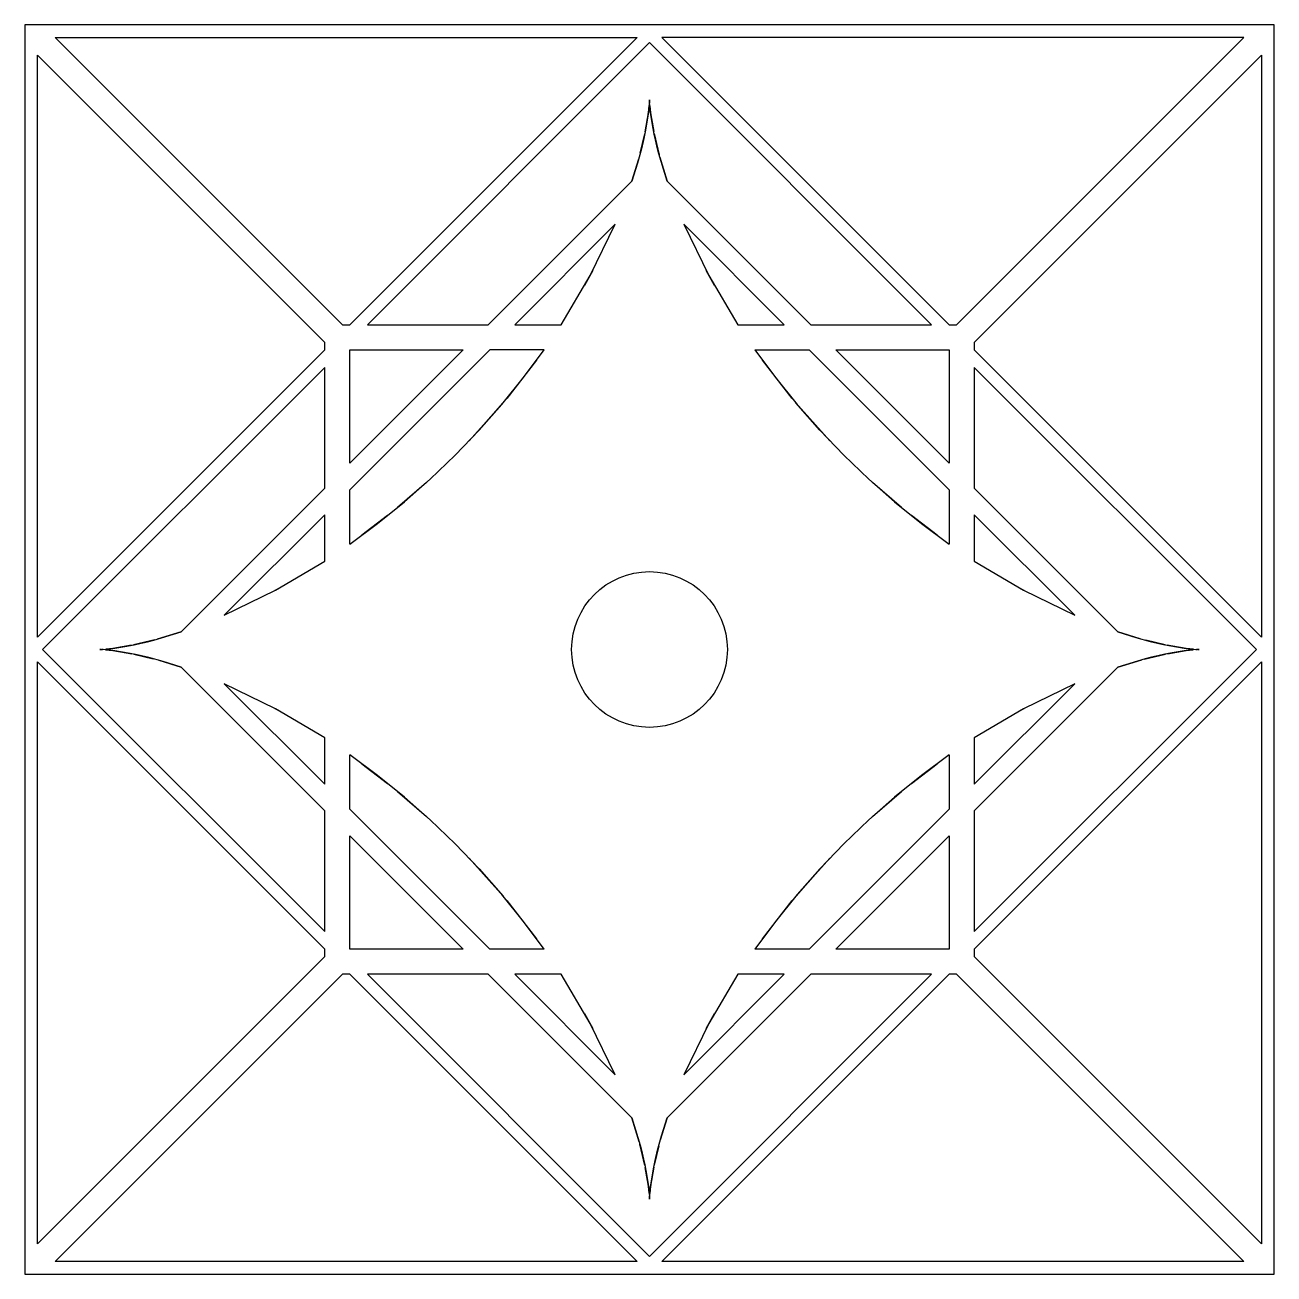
# Model space of a CAD drawing. Extents: x -120 to 120, y -120 to 120.
import ezdxf

# ---------------------------------------------------------------- set-up
doc = ezdxf.new("R2010")
doc.units = 0
doc.layers.get('0').update_dxf_attribs({"linetype": 'continuous'})

# ---------------------------------------------------------------- blocks, each defined once
blk = doc.blocks.new('FACEFEAT')
at = {"color": 0}
for p, q in [((-120, 120), (-120, -120)), ((120, 120), (-120, 120)), ((120, -120), (120, 120)), ((-114.21, 117.6), (-59.01, 62.4)), ((-114.21, 117.6), (-2.4, 117.6)), ((-2.4, 117.6), (-57.6, 62.4)), ((0, 116.61), (-54.21, 62.4)), ((54.21, 62.4), (0, 116.61)), ((114.21, 117.6), (2.4, 117.6)), ((57.6, 62.4), (2.4, 117.6)), ((59.01, 62.4), (114.21, 117.6)), ((-117.6, 2.4), (-117.6, 114.21)), ((-62.4, 59.01), (-117.6, 114.21)), ((117.6, 114.21), (62.4, 59.01)), ((117.6, 114.21), (117.6, 2.4)), ((-0.05, 104.53), (-0.23, 102.94)), ((-0.21, 103.15), (-0.05, 104.56)), ((-0.05, 104.53), (-0.21, 103.15)), ((-0.01, 105.31), (-0.05, 104.53)), ((0, 105.49), (-0.01, 105.31)), ((0, 105.6), (0, 105.59)), ((0, 105.59), (0, 105.6)), ((0, 105.6), (0, 105.6)), ((0, 105.6), (0, 105.6)), ((0, 105.6), (0, 105.6)), ((0, 105.6), (0, 105.6)), ((0, 105.6), (0, 105.6)), ((0, 105.59), (0, 105.6)), ((0, 105.6), (0, 105.6)), ((0, 105.6), (0, 105.6)), ((0, 105.6), (0, 105.6)), ((0, 105.6), (0, 105.6)), ((0, 105.6), (0, 105.6)), ((0, 105.6), (0, 105.6)), ((0, 105.59), (0, 105.56)), ((0.01, 105.44), (0, 105.59)), ((0, 105.56), (0, 105.49)), ((0.02, 105.1), (0.01, 105.44)), ((0.02, 105.16), (0.03, 105)), ((0.06, 104.48), (0.02, 105.1)), ((0.15, 103.56), (0.06, 104.48)), ((0.06, 104.48), (0.21, 103.15)), ((0.32, 102.34), (0.15, 103.56)), ((0.15, 103.56), (0.21, 103.15)), ((-0.83, 99.44), (-0.21, 103.15)), ((-0.76, 99.77), (-0.21, 103.15)), ((-0.23, 102.94), (-0.76, 99.77)), ((-0.23, 102.94), (-0.21, 103.15)), ((0.21, 103.15), (0.81, 99.55)), ((0.56, 100.81), (0.21, 103.15)), ((0.32, 102.34), (0.21, 103.15)), ((0.56, 100.81), (0.32, 102.34)), ((0.92, 98.99), (0.56, 100.81)), ((-1.79, 95.38), (-0.9, 99.11)), ((-1.56, 96.21), (-0.92, 99.02)), ((-0.76, 99.77), (-1.09, 98.2)), ((0.89, 99.16), (1.88, 95.02)), ((1.29, 97.34), (0.91, 99.06)), ((1.14, 97.96), (0.91, 99.01)), ((1.14, 97.96), (0.92, 98.99)), ((-1.56, 96.21), (-2.31, 93.46)), ((-1.09, 98.2), (-1.56, 96.21)), ((1.29, 97.34), (1.14, 97.96)), ((1.5, 96.44), (1.29, 97.34)), ((1.29, 97.34), (1.85, 95.11)), ((1.82, 95.23), (1.5, 96.44)), ((1.5, 96.44), (1.83, 95.19)), ((-3.4, 90), (-2.08, 94.31)), ((2.23, 93.74), (1.82, 95.23)), ((1.99, 94.62), (3.4, 90)), ((3.4, 90), (2.23, 93.74)), ((-2.31, 93.46), (-3.4, 90)), ((-30.99, 62.4), (-3.4, 90)), ((3.4, 90), (30.99, 62.4)), ((-25.9, 62.4), (-6.57, 81.73)), ((-11.37, 71.86), (-6.57, 81.73)), ((6.57, 81.73), (11.37, 71.86)), ((6.57, 81.73), (25.9, 62.4)), ((-10.9, 72.82), (-12.5, 69.97)), ((12.5, 69.97), (10.9, 72.82)), ((-16.99, 62.4), (-11.37, 71.86)), ((11.37, 71.86), (16.99, 62.4)), ((-59.01, 62.4), (-57.6, 62.4)), ((-54.21, 62.4), (-30.99, 62.4)), ((-25.9, 62.4), (-16.99, 62.4)), ((16.99, 62.4), (25.9, 62.4)), ((30.99, 62.4), (54.21, 62.4)), ((57.6, 62.4), (59.01, 62.4)), ((-62.4, 57.6), (-62.4, 59.01)), ((62.4, 59.01), (62.4, 57.6)), ((-62.4, 57.6), (-117.6, 2.4)), ((-57.6, 35.79), (-57.6, 57.6)), ((-57.6, 35.79), (-35.79, 57.6)), ((-57.6, 57.6), (-35.79, 57.6)), ((-57.6, 30.7), (-30.7, 57.6)), ((-20.24, 57.6), (-30.7, 57.6)), ((-21.73, 55.58), (-27.44, 48.23)), ((-24.18, 52.27), (-20.24, 57.6)), ((20.24, 57.6), (24.18, 52.27)), ((20.24, 57.6), (30.7, 57.6)), ((27.44, 48.23), (21.73, 55.58)), ((30.7, 57.6), (57.6, 30.7)), ((35.79, 57.6), (57.6, 35.79)), ((35.79, 57.6), (57.6, 57.6)), ((57.6, 57.6), (57.6, 35.79)), ((117.6, 2.4), (62.4, 57.6)), ((-62.4, 54.21), (-116.61, 0)), ((-62.4, 30.99), (-62.4, 54.21)), ((62.4, 54.21), (62.4, 30.99)), ((116.61, 0), (62.4, 54.21)), ((-28.35, 47.1), (-24.18, 52.27)), ((24.18, 52.27), (28.35, 47.1)), ((-28.06, 47.47), (-34.68, 40.1)), ((-32.75, 42.12), (-28.11, 47.4)), ((-32.75, 42.12), (-28.35, 47.1)), ((34.68, 40.1), (28.06, 47.47)), ((32.75, 42.12), (28.11, 47.4)), ((28.35, 47.1), (32.75, 42.12)), ((-37.34, 37.34), (-32.75, 42.12)), ((32.75, 42.12), (37.34, 37.34)), ((-42.12, 32.75), (-37.34, 37.34)), ((-37.27, 37.4), (-37.44, 37.23)), ((37.44, 37.23), (37.27, 37.4)), ((37.34, 37.34), (42.12, 32.75)), ((-42.85, 32.1), (-48.45, 27.27)), ((-47.1, 28.35), (-42.12, 32.75)), ((-42.02, 32.84), (-42.18, 32.69)), ((42.18, 32.69), (42.02, 32.84)), ((42.12, 32.75), (47.1, 28.35)), ((48.45, 27.27), (42.85, 32.1)), ((-90, 3.4), (-62.4, 30.99)), ((-57.6, 20.24), (-57.6, 30.7)), ((57.6, 30.7), (57.6, 20.24)), ((62.4, 30.99), (90, 3.4)), ((-52.27, 24.18), (-47.1, 28.35)), ((47.1, 28.35), (52.27, 24.18)), ((-81.73, 6.57), (-62.4, 25.9)), ((-62.4, 16.99), (-62.4, 25.9)), ((-57.6, 20.24), (-52.27, 24.18)), ((-50.32, 25.76), (-55.26, 21.97)), ((55.26, 21.97), (50.32, 25.76)), ((52.27, 24.18), (57.6, 20.24)), ((62.4, 25.9), (62.4, 16.99)), ((62.4, 25.9), (81.73, 6.57)), ((-71.86, 11.37), (-62.4, 16.99)), ((62.4, 16.99), (71.86, 11.37)), ((-81.73, 6.57), (-71.86, 11.37)), ((-71.17, 11.78), (-72.34, 11.14)), ((72.34, 11.14), (71.17, 11.78)), ((71.86, 11.37), (81.73, 6.57)), ((-90, 3.4), (-94.62, 1.99)), ((-93.74, 2.23), (-90, 3.4)), ((90, 3.4), (93.46, 2.31)), ((94.31, 2.08), (90, 3.4)), ((-116.61, 0), (-62.4, -54.21)), ((-105.6, 0), (-105.59, 0)), ((-105.6, 0), (-105.6, 0)), ((-105.6, 0), (-105.6, 0)), ((-105.6, 0), (-105.6, 0)), ((-105.6, 0), (-105.6, 0)), ((-105.6, 0), (-105.6, 0)), ((-105.59, 0), (-105.6, 0)), ((-105.6, 0), (-105.6, 0)), ((-105.6, 0), (-105.6, 0)), ((-105.6, 0), (-105.6, 0)), ((-105.6, 0), (-105.6, 0)), ((-105.6, 0), (-105.6, 0)), ((-105.59, 0), (-105.44, 0.01)), ((-105.44, 0.01), (-105.1, 0.02)), ((-105, 0.03), (-105.16, 0.02)), ((-105.1, 0.02), (-104.48, 0.06)), ((-103.15, 0.21), (-104.48, 0.06)), ((-104.48, 0.06), (-103.56, 0.15)), ((-103.56, 0.15), (-102.34, 0.32)), ((-103.56, 0.15), (-103.15, 0.21)), ((-99.55, 0.81), (-103.15, 0.21)), ((-100.81, 0.56), (-103.15, 0.21)), ((-102.34, 0.32), (-103.15, 0.21)), ((-102.34, 0.32), (-100.81, 0.56)), ((-100.81, 0.56), (-98.99, 0.92)), ((-95.02, 1.88), (-99.16, 0.89)), ((-97.34, 1.29), (-99.06, 0.91)), ((-97.96, 1.14), (-99.01, 0.91)), ((-98.99, 0.92), (-97.96, 1.14)), ((-97.96, 1.14), (-97.34, 1.29)), ((-97.34, 1.29), (-95.11, 1.85)), ((-97.34, 1.29), (-96.44, 1.5)), ((-96.44, 1.5), (-95.19, 1.83)), ((-96.44, 1.5), (-95.23, 1.82)), ((-95.23, 1.82), (-93.74, 2.23)), ((62.4, -54.21), (116.61, 0)), ((93.46, 2.31), (96.21, 1.56)), ((99.11, 0.9), (95.38, 1.79)), ((96.21, 1.56), (98.2, 1.09)), ((96.21, 1.56), (99.02, 0.92)), ((98.2, 1.09), (99.77, 0.76)), ((103.15, 0.21), (99.44, 0.83)), ((99.77, 0.76), (102.94, 0.23)), ((99.77, 0.76), (103.15, 0.21)), ((102.94, 0.23), (104.53, 0.05)), ((102.94, 0.23), (103.15, 0.21)), ((104.56, 0.05), (103.15, 0.21)), ((104.53, 0.05), (103.15, 0.21)), ((104.53, 0.05), (105.31, 0.01)), ((105.31, 0.01), (105.49, 0)), ((105.49, 0), (105.56, 0)), ((105.56, 0), (105.59, 0)), ((105.59, 0), (105.6, 0)), ((105.6, 0), (105.59, 0)), ((105.6, 0), (105.6, 0)), ((105.6, 0), (105.6, 0)), ((105.6, 0), (105.6, 0)), ((105.6, 0), (105.6, 0)), ((105.6, 0), (105.6, 0)), ((105.6, 0), (105.6, 0)), ((105.6, 0), (105.6, 0)), ((-105.59, 0), (-105.6, 0)), ((-105.6, 0), (-105.6, 0)), ((-105.56, 0), (-105.59, 0)), ((-105.49, 0), (-105.56, 0)), ((-105.31, -0.01), (-105.49, 0)), ((-104.53, -0.05), (-105.31, -0.01)), ((-104.56, -0.05), (-103.15, -0.21)), ((-102.94, -0.23), (-104.53, -0.05)), ((-104.53, -0.05), (-103.15, -0.21)), ((-103.15, -0.21), (-99.44, -0.83)), ((-102.94, -0.23), (-103.15, -0.21)), ((-99.77, -0.76), (-103.15, -0.21)), ((-99.77, -0.76), (-102.94, -0.23)), ((-98.2, -1.09), (-99.77, -0.76)), ((-99.11, -0.9), (-95.38, -1.79)), ((-96.21, -1.56), (-99.02, -0.92)), ((-96.21, -1.56), (-98.2, -1.09)), ((-93.46, -2.31), (-96.21, -1.56)), ((-94.31, -2.08), (-90, -3.4)), ((-90, -3.4), (-93.46, -2.31)), ((90, -3.4), (94.62, -1.99)), ((93.74, -2.23), (90, -3.4)), ((95.23, -1.82), (93.74, -2.23)), ((95.02, -1.88), (99.16, -0.89)), ((97.34, -1.29), (95.11, -1.85)), ((96.44, -1.5), (95.19, -1.83)), ((96.44, -1.5), (95.23, -1.82)), ((97.34, -1.29), (96.44, -1.5)), ((97.34, -1.29), (99.06, -0.91)), ((97.96, -1.14), (97.34, -1.29)), ((97.96, -1.14), (99.01, -0.91)), ((98.99, -0.92), (97.96, -1.14)), ((100.81, -0.56), (98.99, -0.92)), ((99.55, -0.81), (103.15, -0.21)), ((100.81, -0.56), (103.15, -0.21)), ((102.34, -0.32), (100.81, -0.56)), ((103.56, -0.15), (102.34, -0.32)), ((102.34, -0.32), (103.15, -0.21)), ((103.15, -0.21), (104.48, -0.06)), ((103.56, -0.15), (103.15, -0.21)), ((104.48, -0.06), (103.56, -0.15)), ((105.1, -0.02), (104.48, -0.06)), ((105, -0.03), (105.16, -0.02)), ((105.44, -0.01), (105.1, -0.02)), ((105.59, 0), (105.44, -0.01)), ((105.59, 0), (105.6, 0)), ((105.6, 0), (105.6, 0)), ((105.6, 0), (105.6, 0)), ((105.6, 0), (105.6, 0)), ((105.6, 0), (105.6, 0)), ((-117.6, -2.4), (-62.4, -57.6)), ((-117.6, -114.21), (-117.6, -2.4)), ((-62.4, -30.99), (-90, -3.4)), ((62.4, -57.6), (117.6, -2.4)), ((90, -3.4), (62.4, -30.99)), ((117.6, -2.4), (117.6, -114.21)), ((-71.86, -11.37), (-81.73, -6.57)), ((-62.4, -25.9), (-81.73, -6.57)), ((81.73, -6.57), (62.4, -25.9)), ((81.73, -6.57), (71.86, -11.37)), ((-72.34, -11.14), (-71.17, -11.78)), ((-62.4, -16.99), (-71.86, -11.37)), ((71.86, -11.37), (62.4, -16.99)), ((71.17, -11.78), (72.34, -11.14)), ((-62.4, -25.9), (-62.4, -16.99)), ((62.4, -16.99), (62.4, -25.9)), ((-57.6, -30.7), (-57.6, -20.24)), ((-52.27, -24.18), (-57.6, -20.24)), ((57.6, -20.24), (52.27, -24.18)), ((57.6, -20.24), (57.6, -30.7)), ((-55.26, -21.97), (-50.32, -25.76)), ((50.32, -25.76), (55.26, -21.97)), ((-47.1, -28.35), (-52.27, -24.18)), ((52.27, -24.18), (47.1, -28.35)), ((-48.45, -27.27), (-42.85, -32.1)), ((-42.12, -32.75), (-47.1, -28.35)), ((47.1, -28.35), (42.12, -32.75)), ((42.85, -32.1), (48.45, -27.27)), ((-62.4, -54.21), (-62.4, -30.99)), ((-30.7, -57.6), (-57.6, -30.7)), ((57.6, -30.7), (30.7, -57.6)), ((62.4, -30.99), (62.4, -54.21)), ((-42.18, -32.69), (-42.02, -32.84)), ((-37.34, -37.34), (-42.12, -32.75)), ((42.12, -32.75), (37.34, -37.34)), ((42.02, -32.84), (42.18, -32.69)), ((-35.79, -57.6), (-57.6, -35.79)), ((-57.6, -57.6), (-57.6, -35.79)), ((57.6, -35.79), (35.79, -57.6)), ((57.6, -35.79), (57.6, -57.6)), ((-37.44, -37.23), (-37.27, -37.4)), ((-32.75, -42.12), (-37.34, -37.34)), ((37.34, -37.34), (32.75, -42.12)), ((37.27, -37.4), (37.44, -37.23)), ((-34.68, -40.1), (-28.06, -47.47)), ((28.06, -47.47), (34.68, -40.1)), ((-28.35, -47.1), (-32.75, -42.12)), ((-32.75, -42.12), (-28.11, -47.4)), ((32.75, -42.12), (28.11, -47.4)), ((32.75, -42.12), (28.35, -47.1)), ((-24.18, -52.27), (-28.35, -47.1)), ((28.35, -47.1), (24.18, -52.27)), ((-27.44, -48.23), (-21.73, -55.58)), ((21.73, -55.58), (27.44, -48.23)), ((-20.24, -57.6), (-24.18, -52.27)), ((24.18, -52.27), (20.24, -57.6)), ((-62.4, -59.01), (-62.4, -57.6)), ((-35.79, -57.6), (-57.6, -57.6)), ((-20.24, -57.6), (-30.7, -57.6)), ((30.7, -57.6), (20.24, -57.6)), ((57.6, -57.6), (35.79, -57.6)), ((62.4, -57.6), (62.4, -59.01)), ((-117.6, -114.21), (-62.4, -59.01)), ((62.4, -59.01), (117.6, -114.21)), ((-59.01, -62.4), (-114.21, -117.6)), ((-57.6, -62.4), (-59.01, -62.4)), ((-57.6, -62.4), (-2.4, -117.6)), ((-54.21, -62.4), (0, -116.61)), ((-30.99, -62.4), (-54.21, -62.4)), ((-3.4, -90), (-30.99, -62.4)), ((-6.57, -81.73), (-25.9, -62.4)), ((-16.99, -62.4), (-25.9, -62.4)), ((-11.37, -71.86), (-16.99, -62.4)), ((0, -116.61), (54.21, -62.4)), ((2.4, -117.6), (57.6, -62.4)), ((30.99, -62.4), (3.4, -90)), ((25.9, -62.4), (6.57, -81.73)), ((16.99, -62.4), (11.37, -71.86)), ((25.9, -62.4), (16.99, -62.4)), ((54.21, -62.4), (30.99, -62.4)), ((59.01, -62.4), (57.6, -62.4)), ((114.21, -117.6), (59.01, -62.4)), ((-12.5, -69.97), (-10.9, -72.82)), ((-6.57, -81.73), (-11.37, -71.86)), ((11.37, -71.86), (6.57, -81.73)), ((10.9, -72.82), (12.5, -69.97)), ((-3.4, -90), (-2.23, -93.74)), ((-1.99, -94.62), (-3.4, -90)), ((3.4, -90), (2.08, -94.31)), ((2.31, -93.46), (3.4, -90)), ((1.56, -96.21), (2.31, -93.46)), ((-2.23, -93.74), (-1.82, -95.23)), ((-0.89, -99.16), (-1.88, -95.02)), ((-1.29, -97.34), (-1.85, -95.11)), ((-1.5, -96.44), (-1.83, -95.19)), ((-1.82, -95.23), (-1.5, -96.44)), ((1.79, -95.38), (0.9, -99.11)), ((-1.5, -96.44), (-1.29, -97.34)), ((-1.29, -97.34), (-1.14, -97.96)), ((-1.29, -97.34), (-0.91, -99.06)), ((-1.14, -97.96), (-0.92, -98.99)), ((-1.14, -97.96), (-0.91, -99.01)), ((0.76, -99.77), (1.09, -98.2)), ((1.56, -96.21), (0.92, -99.02)), ((1.09, -98.2), (1.56, -96.21)), ((-0.92, -98.99), (-0.56, -100.81)), ((-0.21, -103.15), (-0.81, -99.55)), ((0.83, -99.44), (0.21, -103.15)), ((0.76, -99.77), (0.21, -103.15)), ((0.23, -102.94), (0.76, -99.77)), ((-0.56, -100.81), (-0.32, -102.34)), ((-0.56, -100.81), (-0.21, -103.15)), ((-0.32, -102.34), (-0.15, -103.56)), ((-0.32, -102.34), (-0.21, -103.15)), ((-0.06, -104.48), (-0.21, -103.15)), ((-0.15, -103.56), (-0.21, -103.15)), ((0.05, -104.53), (0.23, -102.94)), ((0.21, -103.15), (0.05, -104.56)), ((0.05, -104.53), (0.21, -103.15)), ((0.23, -102.94), (0.21, -103.15)), ((-0.15, -103.56), (-0.06, -104.48)), ((-0.06, -104.48), (-0.02, -105.1)), ((-0.02, -105.16), (-0.03, -105)), ((-0.02, -105.1), (-0.01, -105.44)), ((-0.01, -105.44), (0, -105.59)), ((0, -105.49), (0.01, -105.31)), ((0, -105.56), (0, -105.49)), ((0, -105.59), (0, -105.56)), ((0, -105.6), (0, -105.59)), ((0, -105.59), (0, -105.6)), ((0, -105.59), (0, -105.6)), ((0, -105.6), (0, -105.6)), ((0, -105.6), (0, -105.6)), ((0, -105.6), (0, -105.6)), ((0, -105.6), (0, -105.6)), ((0, -105.6), (0, -105.6)), ((0, -105.6), (0, -105.6)), ((0, -105.6), (0, -105.6)), ((0, -105.6), (0, -105.6)), ((0, -105.6), (0, -105.6)), ((0, -105.6), (0, -105.6)), ((0, -105.6), (0, -105.6)), ((0.01, -105.31), (0.05, -104.53)), ((-2.4, -117.6), (-114.21, -117.6)), ((114.21, -117.6), (2.4, -117.6)), ((-120, -120), (120, -120))]:
    blk.add_line(p, q, dxfattribs=at)
blk.add_circle((0, 0), 14.96, dxfattribs=at)

msp = doc.modelspace()

# ---------------------------------------------------------------- block references
at = {"color": 0}
msp.add_blockref('FACEFEAT', (0, 0), dxfattribs=at)

doc.saveas('drawing.dxf')
